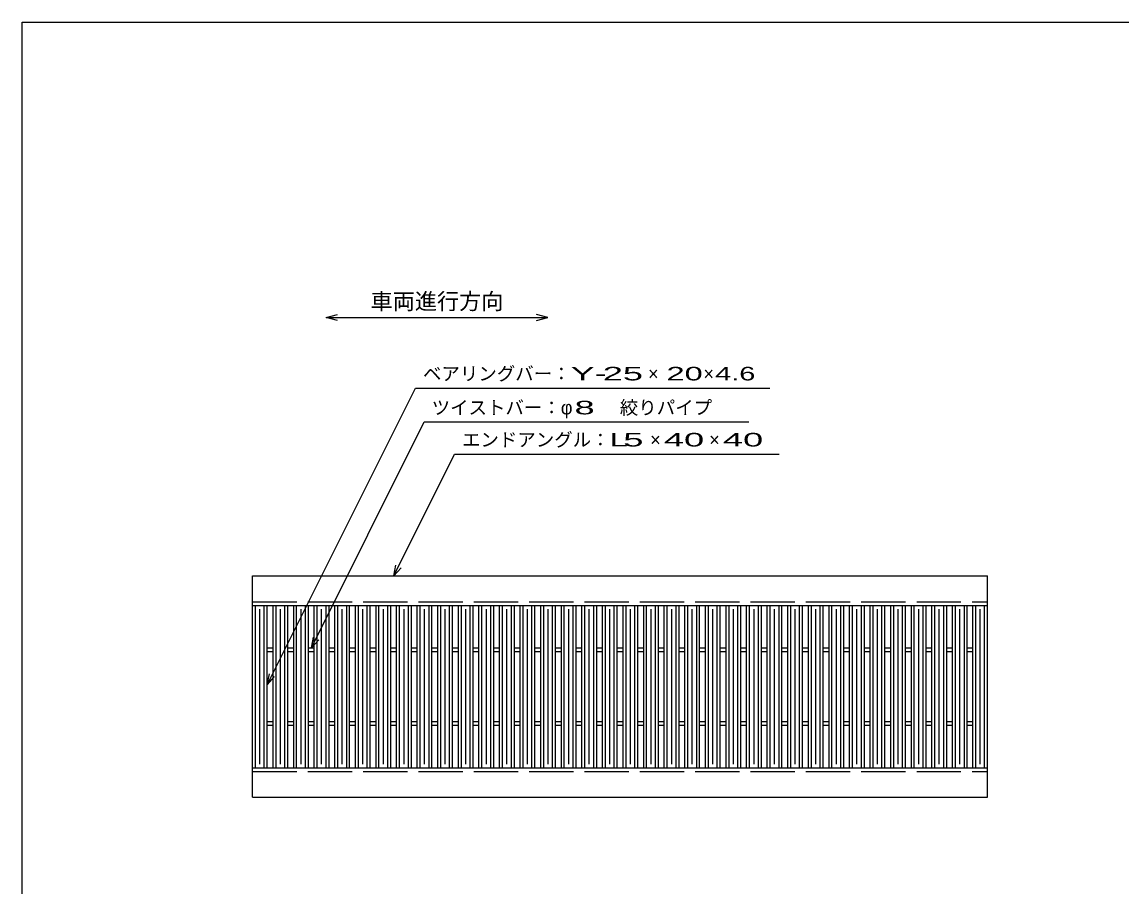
# Model space of a CAD drawing. Units: millimetres, scale not verified. Extents: x -1820 to 1724, y -1285 to 1059.
# Drawn here: x -1736 to -245, y -113 to 1059 of the extents above; entities that cross this region are included whole.
import ezdxf
from ezdxf.enums import TextEntityAlignment as Align

# ---------------------------------------------------------------- set-up
doc = ezdxf.new("R2010")
doc.units = ezdxf.units.MM
doc.header["$LTSCALE"] = 10
doc.linetypes.add('DASHED', pattern=[7.5, 6, -1.5])
for name, color, linetype, lineweight in [('0_2', 150, 'Continuous', 25), ('16', 3, 'Continuous', 25), ('22', 2, 'Continuous', 25)]:
    doc.layers.add(name, color=color, linetype=linetype, lineweight=lineweight)
doc.styles.add('ベクトル', font='')
doc.styles.get('ベクトル').set_extended_font_data('ベクトル')

msp = doc.modelspace()

# ---------------------------------------------------------------- linework, layer by layer
at = {"layer": '0_2'}
for p, q in [((-1736, -1141), (-1736, 1059)), ((-1736, 1059), (1724, 1059))]:
    msp.add_line(p, q, dxfattribs=at)
at = {"layer": '16'}
for p, q in [((-1423.65, 308.56), (-427.65, 308.56)), ((-1423.65, 268.56), (-1423.65, 308.56)), ((-427.65, 268.56), (-427.65, 308.56)), ((-1423.65, 268.56), (-427.65, 268.56)), ((-1423.65, 48.56), (-1423.65, 268.56)), ((-1423.65, 268.56), (-1403.65, 268.56)), ((-1419.65, 48.56), (-1419.65, 268.56)), ((-1407.65, 48.56), (-1407.65, 268.56)), ((-1403.65, 48.56), (-1403.65, 268.56)), ((-1395.75, 48.56), (-1395.75, 268.56)), ((-1395.75, 268.56), (-1375.75, 268.56)), ((-1391.75, 48.56), (-1391.75, 268.56)), ((-1379.75, 48.56), (-1379.75, 268.56)), ((-1375.75, 48.56), (-1375.75, 268.56)), ((-1367.85, 48.56), (-1367.85, 268.56)), ((-1367.85, 268.56), (-1347.85, 268.56)), ((-1363.85, 48.56), (-1363.85, 268.56)), ((-1351.85, 48.56), (-1351.85, 268.56)), ((-1347.85, 48.56), (-1347.85, 268.56)), ((-1339.95, 48.56), (-1339.95, 268.56)), ((-1339.95, 268.56), (-1319.95, 268.56)), ((-1335.95, 48.56), (-1335.95, 268.56)), ((-1323.95, 48.56), (-1323.95, 268.56)), ((-1319.95, 48.56), (-1319.95, 268.56)), ((-1312.05, 48.56), (-1312.05, 268.56)), ((-1312.05, 268.56), (-1292.05, 268.56)), ((-1308.05, 48.56), (-1308.05, 268.56)), ((-1296.05, 48.56), (-1296.05, 268.56)), ((-1292.05, 48.56), (-1292.05, 268.56)), ((-1284.15, 48.56), (-1284.15, 268.56)), ((-1284.15, 268.56), (-1264.15, 268.56)), ((-1280.15, 48.56), (-1280.15, 268.56)), ((-1268.15, 48.56), (-1268.15, 268.56)), ((-1264.15, 48.56), (-1264.15, 268.56)), ((-1256.25, 48.56), (-1256.25, 268.56)), ((-1256.25, 268.56), (-1236.25, 268.56)), ((-1252.25, 48.56), (-1252.25, 268.56)), ((-1240.25, 48.56), (-1240.25, 268.56)), ((-1236.25, 48.56), (-1236.25, 268.56)), ((-1228.35, 48.56), (-1228.35, 268.56)), ((-1228.35, 268.56), (-1208.35, 268.56)), ((-1224.35, 48.56), (-1224.35, 268.56)), ((-1212.35, 48.56), (-1212.35, 268.56)), ((-1208.35, 48.56), (-1208.35, 268.56)), ((-1200.45, 48.56), (-1200.45, 268.56)), ((-1200.45, 268.56), (-1180.45, 268.56)), ((-1196.45, 48.56), (-1196.45, 268.56)), ((-1184.45, 48.56), (-1184.45, 268.56)), ((-1180.45, 48.56), (-1180.45, 268.56)), ((-1172.55, 48.56), (-1172.55, 268.56)), ((-1172.55, 268.56), (-1152.55, 268.56)), ((-1168.55, 48.56), (-1168.55, 268.56)), ((-1156.55, 48.56), (-1156.55, 268.56)), ((-1152.55, 48.56), (-1152.55, 268.56)), ((-1144.65, 48.56), (-1144.65, 268.56)), ((-1144.65, 268.56), (-1124.65, 268.56)), ((-1140.65, 48.56), (-1140.65, 268.56)), ((-1128.65, 48.56), (-1128.65, 268.56)), ((-1124.65, 48.56), (-1124.65, 268.56)), ((-1116.75, 48.56), (-1116.75, 268.56)), ((-1116.75, 268.56), (-1096.75, 268.56)), ((-1112.75, 48.56), (-1112.75, 268.56)), ((-1100.75, 48.56), (-1100.75, 268.56)), ((-1096.75, 48.56), (-1096.75, 268.56)), ((-1088.85, 48.56), (-1088.85, 268.56)), ((-1088.85, 268.56), (-1068.85, 268.56)), ((-1084.85, 48.56), (-1084.85, 268.56)), ((-1072.85, 48.56), (-1072.85, 268.56)), ((-1068.85, 48.56), (-1068.85, 268.56)), ((-1060.95, 48.56), (-1060.95, 268.56)), ((-1060.95, 268.56), (-1040.95, 268.56)), ((-1056.95, 48.56), (-1056.95, 268.56)), ((-1044.95, 48.56), (-1044.95, 268.56)), ((-1040.95, 48.56), (-1040.95, 268.56)), ((-1033.05, 48.56), (-1033.05, 268.56)), ((-1033.05, 268.56), (-1013.05, 268.56)), ((-1029.05, 48.56), (-1029.05, 268.56)), ((-1017.05, 48.56), (-1017.05, 268.56)), ((-1013.05, 48.56), (-1013.05, 268.56)), ((-1005.15, 48.56), (-1005.15, 268.56)), ((-1005.15, 268.56), (-985.15, 268.56)), ((-1001.15, 48.56), (-1001.15, 268.56)), ((-989.15, 48.56), (-989.15, 268.56)), ((-985.15, 48.56), (-985.15, 268.56)), ((-977.25, 48.56), (-977.25, 268.56)), ((-977.25, 268.56), (-957.25, 268.56)), ((-973.25, 48.56), (-973.25, 268.56)), ((-961.25, 48.56), (-961.25, 268.56)), ((-957.25, 48.56), (-957.25, 268.56)), ((-949.35, 48.56), (-949.35, 268.56)), ((-949.35, 268.56), (-929.35, 268.56)), ((-945.35, 48.56), (-945.35, 268.56)), ((-933.35, 48.56), (-933.35, 268.56)), ((-929.35, 48.56), (-929.35, 268.56)), ((-921.45, 48.56), (-921.45, 268.56)), ((-921.45, 268.56), (-901.45, 268.56)), ((-917.45, 48.56), (-917.45, 268.56)), ((-905.45, 48.56), (-905.45, 268.56)), ((-901.45, 48.56), (-901.45, 268.56)), ((-893.55, 48.56), (-893.55, 268.56)), ((-893.55, 268.56), (-873.55, 268.56)), ((-889.55, 48.56), (-889.55, 268.56)), ((-877.55, 48.56), (-877.55, 268.56)), ((-873.55, 48.56), (-873.55, 268.56)), ((-865.65, 48.56), (-865.65, 268.56)), ((-865.65, 268.56), (-845.65, 268.56)), ((-861.65, 48.56), (-861.65, 268.56)), ((-849.65, 48.56), (-849.65, 268.56)), ((-845.65, 48.56), (-845.65, 268.56)), ((-837.75, 48.56), (-837.75, 268.56)), ((-837.75, 268.56), (-817.75, 268.56)), ((-833.75, 48.56), (-833.75, 268.56)), ((-821.75, 48.56), (-821.75, 268.56)), ((-817.75, 48.56), (-817.75, 268.56)), ((-809.85, 48.56), (-809.85, 268.56)), ((-809.85, 268.56), (-789.85, 268.56)), ((-805.85, 48.56), (-805.85, 268.56)), ((-793.85, 48.56), (-793.85, 268.56)), ((-789.85, 48.56), (-789.85, 268.56)), ((-781.95, 48.56), (-781.95, 268.56)), ((-781.95, 268.56), (-761.95, 268.56)), ((-777.95, 48.56), (-777.95, 268.56)), ((-765.95, 48.56), (-765.95, 268.56)), ((-761.95, 48.56), (-761.95, 268.56)), ((-754.05, 48.56), (-754.05, 268.56)), ((-754.05, 268.56), (-734.05, 268.56)), ((-750.05, 48.56), (-750.05, 268.56)), ((-738.05, 48.56), (-738.05, 268.56)), ((-734.05, 48.56), (-734.05, 268.56)), ((-726.15, 48.56), (-726.15, 268.56)), ((-726.15, 268.56), (-706.15, 268.56)), ((-722.15, 48.56), (-722.15, 268.56)), ((-710.15, 48.56), (-710.15, 268.56)), ((-706.15, 48.56), (-706.15, 268.56)), ((-698.25, 48.56), (-698.25, 268.56)), ((-698.25, 268.56), (-678.25, 268.56)), ((-694.25, 48.56), (-694.25, 268.56)), ((-682.25, 48.56), (-682.25, 268.56)), ((-678.25, 48.56), (-678.25, 268.56)), ((-670.35, 48.56), (-670.35, 268.56)), ((-670.35, 268.56), (-650.35, 268.56)), ((-666.35, 48.56), (-666.35, 268.56)), ((-654.35, 48.56), (-654.35, 268.56)), ((-650.35, 48.56), (-650.35, 268.56)), ((-642.45, 48.56), (-642.45, 268.56)), ((-642.45, 268.56), (-622.45, 268.56)), ((-638.45, 48.56), (-638.45, 268.56)), ((-626.45, 48.56), (-626.45, 268.56)), ((-622.45, 48.56), (-622.45, 268.56)), ((-614.55, 48.56), (-614.55, 268.56)), ((-614.55, 268.56), (-594.55, 268.56)), ((-610.55, 48.56), (-610.55, 268.56)), ((-598.55, 48.56), (-598.55, 268.56)), ((-594.55, 48.56), (-594.55, 268.56)), ((-586.65, 48.56), (-586.65, 268.56)), ((-586.65, 268.56), (-566.65, 268.56)), ((-582.65, 48.56), (-582.65, 268.56)), ((-570.65, 48.56), (-570.65, 268.56)), ((-566.65, 48.56), (-566.65, 268.56)), ((-558.75, 48.56), (-558.75, 268.56)), ((-558.75, 268.56), (-538.75, 268.56)), ((-554.75, 48.56), (-554.75, 268.56)), ((-542.75, 48.56), (-542.75, 268.56)), ((-538.75, 48.56), (-538.75, 268.56)), ((-530.85, 48.56), (-530.85, 268.56)), ((-530.85, 268.56), (-510.85, 268.56)), ((-526.85, 48.56), (-526.85, 268.56)), ((-514.85, 48.56), (-514.85, 268.56)), ((-510.85, 48.56), (-510.85, 268.56)), ((-502.95, 48.56), (-502.95, 268.56)), ((-502.95, 268.56), (-482.95, 268.56)), ((-498.95, 48.56), (-498.95, 268.56)), ((-486.95, 48.56), (-486.95, 268.56)), ((-482.95, 48.56), (-482.95, 268.56)), ((-475.05, 48.56), (-475.05, 268.56)), ((-475.05, 268.56), (-455.05, 268.56)), ((-471.05, 48.56), (-471.05, 268.56)), ((-459.05, 48.56), (-459.05, 268.56)), ((-455.05, 48.56), (-455.05, 268.56)), ((-447.65, 48.56), (-447.65, 268.56)), ((-447.65, 268.56), (-427.65, 268.56)), ((-443.65, 48.56), (-443.65, 268.56)), ((-431.65, 48.56), (-431.65, 268.56)), ((-427.65, 48.56), (-427.65, 268.56)), ((-1413.65, 53.56), (-1413.65, 263.56)), ((-1385.75, 53.56), (-1385.75, 263.56)), ((-1357.85, 53.56), (-1357.85, 263.56)), ((-1329.95, 53.56), (-1329.95, 263.56)), ((-1302.05, 53.56), (-1302.05, 263.56)), ((-1274.15, 53.56), (-1274.15, 263.56)), ((-1246.25, 53.56), (-1246.25, 263.56)), ((-1218.35, 53.56), (-1218.35, 263.56)), ((-1190.45, 53.56), (-1190.45, 263.56)), ((-1162.55, 53.56), (-1162.55, 263.56)), ((-1134.65, 53.56), (-1134.65, 263.56)), ((-1106.75, 53.56), (-1106.75, 263.56)), ((-1078.85, 53.56), (-1078.85, 263.56)), ((-1050.95, 53.56), (-1050.95, 263.56)), ((-1023.05, 53.56), (-1023.05, 263.56)), ((-995.15, 53.56), (-995.15, 263.56)), ((-967.25, 53.56), (-967.25, 263.56)), ((-939.35, 53.56), (-939.35, 263.56)), ((-911.45, 53.56), (-911.45, 263.56)), ((-883.55, 53.56), (-883.55, 263.56)), ((-855.65, 53.56), (-855.65, 263.56)), ((-827.75, 53.56), (-827.75, 263.56)), ((-799.85, 53.56), (-799.85, 263.56)), ((-771.95, 53.56), (-771.95, 263.56)), ((-744.05, 53.56), (-744.05, 263.56)), ((-716.15, 53.56), (-716.15, 263.56)), ((-688.25, 53.56), (-688.25, 263.56)), ((-660.35, 53.56), (-660.35, 263.56)), ((-632.45, 53.56), (-632.45, 263.56)), ((-604.55, 53.56), (-604.55, 263.56)), ((-576.65, 53.56), (-576.65, 263.56)), ((-548.75, 53.56), (-548.75, 263.56)), ((-520.85, 53.56), (-520.85, 263.56)), ((-492.95, 53.56), (-492.95, 263.56)), ((-465.05, 53.56), (-465.05, 263.56)), ((-437.65, 53.56), (-437.65, 263.56)), ((-1403.65, 211.06), (-1395.75, 211.06)), ((-1375.75, 211.06), (-1367.85, 211.06)), ((-1347.85, 211.06), (-1339.95, 211.06)), ((-1319.95, 211.06), (-1312.05, 211.06)), ((-1292.05, 211.06), (-1284.15, 211.06)), ((-1264.15, 211.06), (-1256.25, 211.06)), ((-1236.25, 211.06), (-1228.35, 211.06)), ((-1208.35, 211.06), (-1200.45, 211.06)), ((-1180.45, 211.06), (-1172.55, 211.06)), ((-1152.55, 211.06), (-1144.65, 211.06)), ((-1124.65, 211.06), (-1116.75, 211.06)), ((-1096.75, 211.06), (-1088.85, 211.06)), ((-1068.85, 211.06), (-1060.95, 211.06)), ((-1040.95, 211.06), (-1033.05, 211.06)), ((-1013.05, 211.06), (-1005.15, 211.06)), ((-985.15, 211.06), (-977.25, 211.06)), ((-957.25, 211.06), (-949.35, 211.06)), ((-929.35, 211.06), (-921.45, 211.06)), ((-901.45, 211.06), (-893.55, 211.06)), ((-873.55, 211.06), (-865.65, 211.06)), ((-845.65, 211.06), (-837.75, 211.06)), ((-817.75, 211.06), (-809.85, 211.06)), ((-789.85, 211.06), (-781.95, 211.06)), ((-761.95, 211.06), (-754.05, 211.06)), ((-734.05, 211.06), (-726.15, 211.06)), ((-706.15, 211.06), (-698.25, 211.06)), ((-678.25, 211.06), (-670.35, 211.06)), ((-650.35, 211.06), (-642.45, 211.06)), ((-622.45, 211.06), (-614.55, 211.06)), ((-594.55, 211.06), (-586.65, 211.06)), ((-566.65, 211.06), (-558.75, 211.06)), ((-538.75, 211.06), (-530.85, 211.06)), ((-510.85, 211.06), (-502.95, 211.06)), ((-482.95, 211.06), (-475.05, 211.06)), ((-455.05, 211.06), (-447.15, 211.06)), ((-1403.65, 206.06), (-1395.75, 206.06)), ((-1375.75, 206.06), (-1367.85, 206.06)), ((-1347.85, 206.06), (-1339.95, 206.06)), ((-1319.95, 206.06), (-1312.05, 206.06)), ((-1292.05, 206.06), (-1284.15, 206.06)), ((-1264.15, 206.06), (-1256.25, 206.06)), ((-1236.25, 206.06), (-1228.35, 206.06)), ((-1208.35, 206.06), (-1200.45, 206.06)), ((-1180.45, 206.06), (-1172.55, 206.06)), ((-1152.55, 206.06), (-1144.65, 206.06)), ((-1124.65, 206.06), (-1116.75, 206.06)), ((-1096.75, 206.06), (-1088.85, 206.06)), ((-1068.85, 206.06), (-1060.95, 206.06)), ((-1040.95, 206.06), (-1033.05, 206.06)), ((-1013.05, 206.06), (-1005.15, 206.06)), ((-985.15, 206.06), (-977.25, 206.06)), ((-957.25, 206.06), (-949.35, 206.06)), ((-929.35, 206.06), (-921.45, 206.06)), ((-901.45, 206.06), (-893.55, 206.06)), ((-873.55, 206.06), (-865.65, 206.06)), ((-845.65, 206.06), (-837.75, 206.06)), ((-817.75, 206.06), (-809.85, 206.06)), ((-789.85, 206.06), (-781.95, 206.06)), ((-761.95, 206.06), (-754.05, 206.06)), ((-734.05, 206.06), (-726.15, 206.06)), ((-706.15, 206.06), (-698.25, 206.06)), ((-678.25, 206.06), (-670.35, 206.06)), ((-650.35, 206.06), (-642.45, 206.06)), ((-622.45, 206.06), (-614.55, 206.06)), ((-594.55, 206.06), (-586.65, 206.06)), ((-566.65, 206.06), (-558.75, 206.06)), ((-538.75, 206.06), (-530.85, 206.06)), ((-510.85, 206.06), (-502.95, 206.06)), ((-482.95, 206.06), (-475.05, 206.06)), ((-455.05, 206.06), (-447.15, 206.06)), ((-1403.65, 111.06), (-1395.75, 111.06)), ((-1403.65, 106.06), (-1395.75, 106.06)), ((-1375.75, 111.06), (-1367.85, 111.06)), ((-1375.75, 106.06), (-1367.85, 106.06)), ((-1347.85, 111.06), (-1339.95, 111.06)), ((-1347.85, 106.06), (-1339.95, 106.06)), ((-1319.95, 111.06), (-1312.05, 111.06)), ((-1319.95, 106.06), (-1312.05, 106.06)), ((-1292.05, 111.06), (-1284.15, 111.06)), ((-1292.05, 106.06), (-1284.15, 106.06)), ((-1264.15, 111.06), (-1256.25, 111.06)), ((-1264.15, 106.06), (-1256.25, 106.06)), ((-1236.25, 111.06), (-1228.35, 111.06)), ((-1236.25, 106.06), (-1228.35, 106.06)), ((-1208.35, 111.06), (-1200.45, 111.06)), ((-1208.35, 106.06), (-1200.45, 106.06)), ((-1180.45, 111.06), (-1172.55, 111.06)), ((-1180.45, 106.06), (-1172.55, 106.06)), ((-1152.55, 111.06), (-1144.65, 111.06)), ((-1152.55, 106.06), (-1144.65, 106.06)), ((-1124.65, 111.06), (-1116.75, 111.06)), ((-1124.65, 106.06), (-1116.75, 106.06)), ((-1096.75, 111.06), (-1088.85, 111.06)), ((-1096.75, 106.06), (-1088.85, 106.06)), ((-1068.85, 111.06), (-1060.95, 111.06)), ((-1068.85, 106.06), (-1060.95, 106.06)), ((-1040.95, 111.06), (-1033.05, 111.06)), ((-1040.95, 106.06), (-1033.05, 106.06)), ((-1013.05, 111.06), (-1005.15, 111.06)), ((-1013.05, 106.06), (-1005.15, 106.06)), ((-985.15, 111.06), (-977.25, 111.06)), ((-985.15, 106.06), (-977.25, 106.06)), ((-957.25, 111.06), (-949.35, 111.06)), ((-957.25, 106.06), (-949.35, 106.06)), ((-929.35, 111.06), (-921.45, 111.06)), ((-929.35, 106.06), (-921.45, 106.06)), ((-901.45, 111.06), (-893.55, 111.06)), ((-901.45, 106.06), (-893.55, 106.06)), ((-873.55, 111.06), (-865.65, 111.06)), ((-873.55, 106.06), (-865.65, 106.06)), ((-845.65, 111.06), (-837.75, 111.06)), ((-845.65, 106.06), (-837.75, 106.06)), ((-817.75, 111.06), (-809.85, 111.06)), ((-817.75, 106.06), (-809.85, 106.06)), ((-789.85, 111.06), (-781.95, 111.06)), ((-789.85, 106.06), (-781.95, 106.06)), ((-761.95, 111.06), (-754.05, 111.06)), ((-761.95, 106.06), (-754.05, 106.06)), ((-734.05, 111.06), (-726.15, 111.06)), ((-734.05, 106.06), (-726.15, 106.06)), ((-706.15, 111.06), (-698.25, 111.06)), ((-706.15, 106.06), (-698.25, 106.06)), ((-678.25, 111.06), (-670.35, 111.06)), ((-678.25, 106.06), (-670.35, 106.06)), ((-650.35, 111.06), (-642.45, 111.06)), ((-650.35, 106.06), (-642.45, 106.06)), ((-622.45, 111.06), (-614.55, 111.06)), ((-622.45, 106.06), (-614.55, 106.06)), ((-594.55, 111.06), (-586.65, 111.06)), ((-594.55, 106.06), (-586.65, 106.06)), ((-566.65, 111.06), (-558.75, 111.06)), ((-566.65, 106.06), (-558.75, 106.06)), ((-538.75, 111.06), (-530.85, 111.06)), ((-538.75, 106.06), (-530.85, 106.06)), ((-510.85, 111.06), (-502.95, 111.06)), ((-510.85, 106.06), (-502.95, 106.06)), ((-482.95, 111.06), (-475.05, 111.06)), ((-482.95, 106.06), (-475.05, 106.06)), ((-455.05, 111.06), (-447.15, 111.06)), ((-455.05, 106.06), (-447.15, 106.06)), ((-1423.65, 48.56), (-427.65, 48.56)), ((-1423.65, 8.56), (-1423.65, 48.56)), ((-1423.65, 48.56), (-1403.65, 48.56)), ((-1395.75, 48.56), (-1375.75, 48.56)), ((-1367.85, 48.56), (-1347.85, 48.56)), ((-1339.95, 48.56), (-1319.95, 48.56)), ((-1312.05, 48.56), (-1292.05, 48.56)), ((-1284.15, 48.56), (-1264.15, 48.56)), ((-1256.25, 48.56), (-1236.25, 48.56)), ((-1228.35, 48.56), (-1208.35, 48.56)), ((-1200.45, 48.56), (-1180.45, 48.56)), ((-1172.55, 48.56), (-1152.55, 48.56)), ((-1144.65, 48.56), (-1124.65, 48.56)), ((-1116.75, 48.56), (-1096.75, 48.56)), ((-1088.85, 48.56), (-1068.85, 48.56)), ((-1060.95, 48.56), (-1040.95, 48.56)), ((-1033.05, 48.56), (-1013.05, 48.56)), ((-1005.15, 48.56), (-985.15, 48.56)), ((-977.25, 48.56), (-957.25, 48.56)), ((-949.35, 48.56), (-929.35, 48.56)), ((-921.45, 48.56), (-901.45, 48.56)), ((-893.55, 48.56), (-873.55, 48.56)), ((-865.65, 48.56), (-845.65, 48.56)), ((-837.75, 48.56), (-817.75, 48.56)), ((-809.85, 48.56), (-789.85, 48.56)), ((-781.95, 48.56), (-761.95, 48.56)), ((-754.05, 48.56), (-734.05, 48.56)), ((-726.15, 48.56), (-706.15, 48.56)), ((-698.25, 48.56), (-678.25, 48.56)), ((-670.35, 48.56), (-650.35, 48.56)), ((-642.45, 48.56), (-622.45, 48.56)), ((-614.55, 48.56), (-594.55, 48.56)), ((-586.65, 48.56), (-566.65, 48.56)), ((-558.75, 48.56), (-538.75, 48.56)), ((-530.85, 48.56), (-510.85, 48.56)), ((-502.95, 48.56), (-482.95, 48.56)), ((-475.05, 48.56), (-455.05, 48.56)), ((-447.65, 48.56), (-427.65, 48.56)), ((-427.65, 8.56), (-427.65, 48.56)), ((-1423.65, 8.56), (-427.65, 8.56))]:
    msp.add_line(p, q, dxfattribs=at)
at = {"layer": '16', "linetype": 'DASHED'}
for p, q in [((-1423.65, 273.56), (-427.65, 273.56)), ((-1423.65, 43.56), (-427.65, 43.56))]:
    msp.add_line(p, q, dxfattribs=at)
at = {"layer": '22', "color": 4}
for p, q in [((-1323.65, 658.56), (-1308.65, 662.56)), ((-1308.65, 654.56), (-1323.65, 658.56)), ((-1323.65, 658.56), (-1023.65, 658.56)), ((-1023.65, 658.56), (-1038.65, 662.56)), ((-1038.65, 654.56), (-1023.65, 658.56)), ((-1403.65, 161.06), (-1202.65, 563.06)), ((-1202.65, 563.06), (-722.65, 563.06)), ((-1343.9, 211.06), (-1190.9, 517.06)), ((-1190.9, 517.06), (-750.9, 517.06)), ((-1232.3, 308.56), (-1149.8, 473.56)), ((-1149.8, 473.56), (-709.8, 473.56)), ((-1232.3, 308.56), (-1229.3, 323.16)), ((-1232.3, 308.56), (-1222.3, 319.56)), ((-1343.9, 211.06), (-1340.9, 225.66)), ((-1343.9, 211.06), (-1333.9, 222.06)), ((-1403.65, 161.06), (-1400.65, 175.66)), ((-1403.65, 161.06), (-1393.65, 172.06))]:
    msp.add_line(p, q, dxfattribs=at)

# ---------------------------------------------------------------- texts
at = {"layer": '22', "style": 'ベクトル'}
for s, height, p in [('車両進行方向', 21.99, (-1263.65, 680.56)), ('ベアリングバー：', 18.33, (-1192.65, 582.56)), ('×', 18.33, (-887.65, 582.56)), ('×', 18.33, (-812.65, 582.56)), ('ツイストバー：', 18.33, (-1180.9, 536.56)), ('φ', 18.33, (-1005.9, 536.56)), ('絞りパイプ', 18.33, (-925.9, 536.56)), ('エンドアングル：', 18.33, (-1139.8, 493.06)), ('×', 18.33, (-884.8, 493.06)), ('×', 18.33, (-804.8, 493.06))]:
    msp.add_text(s, height=height, dxfattribs=at).set_placement(p, align=Align.MIDDLE_LEFT)
for s, width, p in [('Y-', 2, (-992.65, 582.56)), (' 25 ', 2, (-962.65, 582.56)), ('20', 1.8, (-862.65, 582.56)), (' 4.6 ', 1.6, (-807.65, 582.56)), (' 8 ', 2, (-1000.9, 536.56)), ('L', 1.8, (-939.8, 493.06)), (' 5 ', 2, (-934.8, 493.06)), (' 40 ', 2, (-879.8, 493.06)), (' 40 ', 2, (-799.8, 493.06))]:
    msp.add_text(s, height=18.33, dxfattribs=dict(at, width=width)).set_placement(p, align=Align.MIDDLE_LEFT)

doc.saveas('drawing.dxf')
